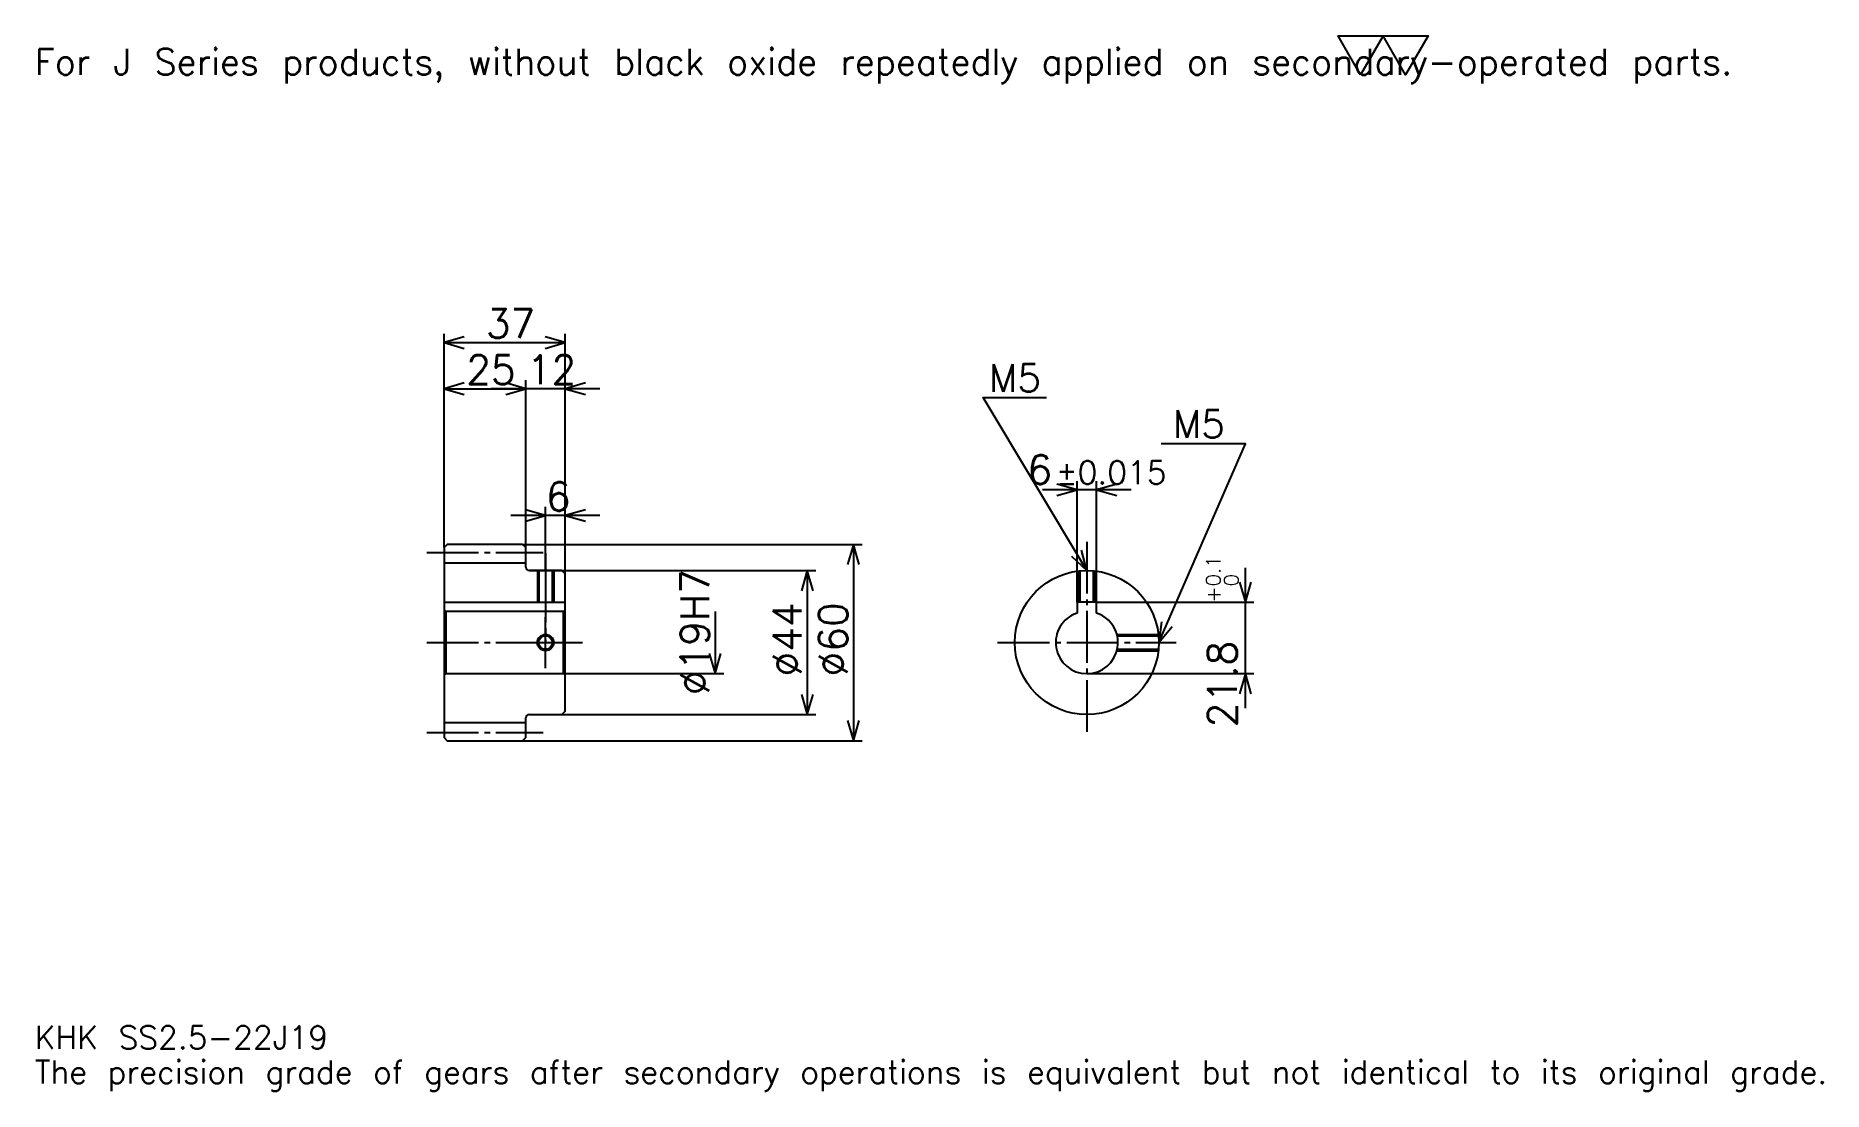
# Model space of a CAD drawing. Extents: x 18 to 564, y 6 to 329.
import ezdxf

# ---------------------------------------------------------------- set-up
doc = ezdxf.new("R2010")
doc.units = 0
doc.linetypes.add('DASHDOT', pattern=[21.130436, 15.847826, -1.76087, 1.76087, -1.76087])
doc.layers.get('0').update_dxf_attribs({"linetype": 'CONTINUOUS'})
doc.layers.add('DASHDOT', color=6, linetype='DASHDOT')
doc.styles.add('KANJI', font='TXT', dxfattribs={"bigfont": 'BIGFONT'})

msp = doc.modelspace()

# ---------------------------------------------------------------- linework, layer by layer
at = {"color": 5}
for p, q in [((142.630432, 173.510864), (142.630432, 237.782593)), ((142.630432, 235.141296), (179.630432, 235.141296)), ((179.630432, 173.510864), (179.630432, 237.782593)), ((142.630432, 221.054352), (167.630432, 221.054352)), ((190.195648, 221.054352), (157.065216, 221.054352)), ((167.630432, 173.510864), (167.630432, 223.695648)), ((335.978271, 155.810867), (335.978271, 192.804337)), ((341.978271, 155.810867), (341.978271, 192.804337)), ((352.543457, 190.16304), (325.413025, 190.16304)), ((190.195648, 182.315216), (163.065216, 182.315216)), ((173.630432, 173.510864), (173.630432, 184.956512)), ((142.630432, 172.510864), (142.630432, 173.510864)), ((166.630432, 173.510864), (179.630432, 173.510864)), ((167.630432, 172.510864), (167.630432, 173.510864)), ((173.630432, 165.510864), (173.630432, 173.510864)), ((173.630432, 165.510864), (173.630432, 173.510864)), ((179.630432, 173.510864), (270.315216, 173.510864)), ((179.630432, 164.510864), (179.630432, 173.510864)), ((267.67392, 173.510864), (267.67392, 113.510864)), ((168.630432, 165.510864), (179.630432, 165.510864)), ((179.630432, 165.510864), (256.228271, 165.510864)), ((253.586945, 165.510864), (253.586945, 121.510864)), ((387.391296, 123.445648), (387.391296, 166.376083)), ((225.41304, 153.010864), (225.41304, 134.010864)), ((341.978271, 155.810867), (390.032593, 155.810867)), ((179.630432, 134.010864), (228.054352, 134.010864)), ((338.978271, 134.010864), (390.032593, 134.010864)), ((168.630432, 121.510864), (179.630432, 121.510864)), ((179.630432, 121.510864), (256.228271, 121.510864)), ((166.630432, 113.510864), (179.630432, 113.510864)), ((179.630432, 113.510864), (270.315216, 113.510864))]:
    msp.add_line(p, q, dxfattribs=at)
at = {"color": 4}
for p, q in [((142.630432, 167.885864), (167.630432, 167.885864)), ((142.630432, 155.810867), (179.630432, 155.810867)), ((143.130432, 153.010864), (143.130432, 134.010864)), ((179.130432, 153.010864), (179.630432, 153.510864)), ((179.130432, 134.010864), (179.630432, 133.510864)), ((142.630432, 119.135864), (167.630432, 119.135864))]:
    msp.add_line(p, q, dxfattribs=at)
at = {"color": 7}
msp.add_lwpolyline([(422.608704, 316.956512), (415.741302, 328.859985), (443.210876, 328.859985), (436.343475, 316.956512), (429.476105, 328.859985), (422.608704, 316.956512)], dxfattribs=at)
at = {"color": 5}
for points in [[(148.793472, 236.902161), (142.630432, 235.141296), (148.793472, 233.380432)], [(173.467392, 233.380432), (179.630432, 235.141296), (173.467392, 236.902161)], [(148.793472, 222.815216), (142.630432, 221.054352), (148.793472, 219.293472)], [(161.467392, 219.293472), (167.630432, 221.054352), (161.467392, 222.815216)], [(161.467392, 219.293472), (167.630432, 221.054352), (161.467392, 222.815216)], [(185.793472, 222.815216), (179.630432, 221.054352), (185.793472, 219.293472)], [(338.978271, 165.510864), (307.282593, 218.336945), (326.652161, 218.336945)], [(360.978271, 143.510864), (387.391296, 204.25), (361.682617, 204.25)], [(329.815216, 188.402161), (335.978271, 190.16304), (329.815216, 191.923904)], [(348.141296, 191.923904), (341.978271, 190.16304), (348.141296, 188.402161)], [(167.467392, 180.554352), (173.630432, 182.315216), (167.467392, 184.07608)], [(185.793472, 184.07608), (179.630432, 182.315216), (185.793472, 180.554352)], [(269.434784, 167.347824), (267.67392, 173.510864), (265.913025, 167.347824)], [(334.297485, 169.889679), (338.978271, 165.510864), (337.317322, 171.701599)], [(255.347824, 159.347824), (253.586945, 165.510864), (251.82608, 159.347824)], [(385.630432, 161.973907), (387.391296, 155.810867), (389.152161, 161.973907)], [(361.821198, 149.864853), (360.978271, 143.510864), (365.050781, 148.460434)], [(223.652161, 140.173904), (225.41304, 134.010864), (227.17392, 140.173904)], [(389.152161, 127.847824), (387.391296, 134.010864), (385.630432, 127.847824)], [(251.82608, 127.673904), (253.586945, 121.510864), (255.347824, 127.673904)], [(265.913025, 119.673904), (267.67392, 113.510864), (269.434784, 119.673904)]]:
    msp.add_lwpolyline(points, dxfattribs=at)
at = {"color": 4}
for points in [[(167.630432, 166.510864), (167.630432, 172.510864), (166.630432, 173.510864), (143.630432, 173.510864), (142.630432, 172.510864), (142.630432, 133.510864)], [(168.630432, 121.510864), (178.630432, 121.510864), (179.630432, 122.510864), (179.630432, 164.510864), (178.630432, 165.510864), (168.630432, 165.510864)], [(171.130432, 165.510864), (171.130432, 155.810867)], [(171.56543, 165.510864), (171.56543, 155.810867)], [(175.695435, 165.510864), (175.695435, 155.810867)], [(176.130432, 165.510864), (176.130432, 155.810867)], [(336.478271, 155.810867), (336.478271, 165.368362)], [(336.913269, 155.810867), (336.913269, 165.413742)], [(341.043274, 155.810867), (341.043274, 165.413742)], [(341.478271, 155.810867), (341.478271, 165.368362)], [(142.630432, 133.510864), (143.130432, 134.010864), (179.130432, 134.010864), (179.130432, 153.010864), (143.130432, 153.010864), (142.630432, 153.510864)], [(341.978271, 152.52475), (341.978271, 155.810867), (335.978271, 155.810867), (335.978271, 152.52475)], [(348.143402, 146.010864), (360.835754, 146.010864)], [(348.251099, 145.575867), (360.881134, 145.575867)], [(348.143402, 141.010864), (360.835754, 141.010864)], [(348.251099, 141.445862), (360.881134, 141.445862)], [(142.630432, 133.510864), (142.630432, 114.510864), (143.630432, 113.510864), (166.630432, 113.510864), (167.630432, 114.510864), (167.630432, 120.510864)]]:
    msp.add_lwpolyline(points, dxfattribs=at)
for centre, radius in [((338.978271, 143.510864), 22), ((173.630432, 143.510864), 2.065)]:
    msp.add_circle(centre, radius, dxfattribs=at)
at = {"color": 7}
msp.add_circle((173.630432, 143.510864), 2.5, dxfattribs=at)
at = {"color": 4}
for centre, radius, start, end in [((168.630432, 166.510864), 1, 180, 270), ((338.978271, 143.510864), 9.5, 108.40848033, 71.59151967), ((168.630432, 120.510864), 1, 90, 180)]:
    msp.add_arc(centre, radius, start, end, dxfattribs=at)
at = {"layer": 'DASHDOT', "color": 7}
for p, q in [((137.347824, 171.010864), (172.91304, 171.010864)), ((338.978271, 174.315216), (338.978271, 116.228256)), ((173.630432, 165.510864), (173.630432, 143.510864)), ((137.347824, 143.510864), (184.91304, 143.510864)), ((311.695648, 143.510864), (366.260864, 143.510864)), ((137.347824, 116.010864), (172.91304, 116.010864))]:
    msp.add_line(p, q, dxfattribs=at)
for points in [[(173.630432, 170.793472), (173.630432, 150.528259)], [(173.630432, 135.728256), (173.630432, 151.293472)], [(165.847824, 143.510864), (181.41304, 143.510864)]]:
    msp.add_lwpolyline(points, dxfattribs=at)

# ---------------------------------------------------------------- texts
at = {"color": 7, "style": 'KANJI'}
for s, height, p in [('For J Series products, without black oxide repeatedly applied on secondary-operated parts.', 7.923913, (17.608696, 316.956512)), ('37', 8.804348, (155.407608, 236.549988)), ('25', 8.804348, (149.407608, 222.463043)), ('12', 8.804348, (167.907608, 222.463043)), ('M5', 8.452174, (309.043457, 220.097824)), ('M5', 8.452174, (365.204346, 206.010864)), ('6', 8.804348, (320.804321, 191.923904)), ('%%p0.015', 7.043478, (329.519562, 191.923904)), ('6', 8.804348, (173.769012, 183.723907)), ('KHK SS2.5-22J19', 7.043478, (17.608696, 19.369566)), ('The precision grade of gears after secondary operations is equivalent but not identical to its original grade.', 7.043478, (17.608696, 8.804348))]:
    msp.add_text(s, height=height, dxfattribs=at).set_placement(p)
for s, height, p in [('%%c19H7', 8.804348, (223.652161, 127.442932)), ('0.1', 4.402174, (379.81955, 160.665649)), ('0', 4.402174, (385.278259, 160.665649)), ('+', 4.402174, (379.81955, 155.735214)), ('%%c44', 8.804348, (251.82608, 133.165756)), ('%%c60', 8.804348, (265.913025, 133.165756)), ('21.8', 8.804348, (384.75, 117.626511))]:
    msp.add_text(s, height=height, rotation=90, dxfattribs=at).set_placement(p)

doc.saveas('drawing.dxf')
